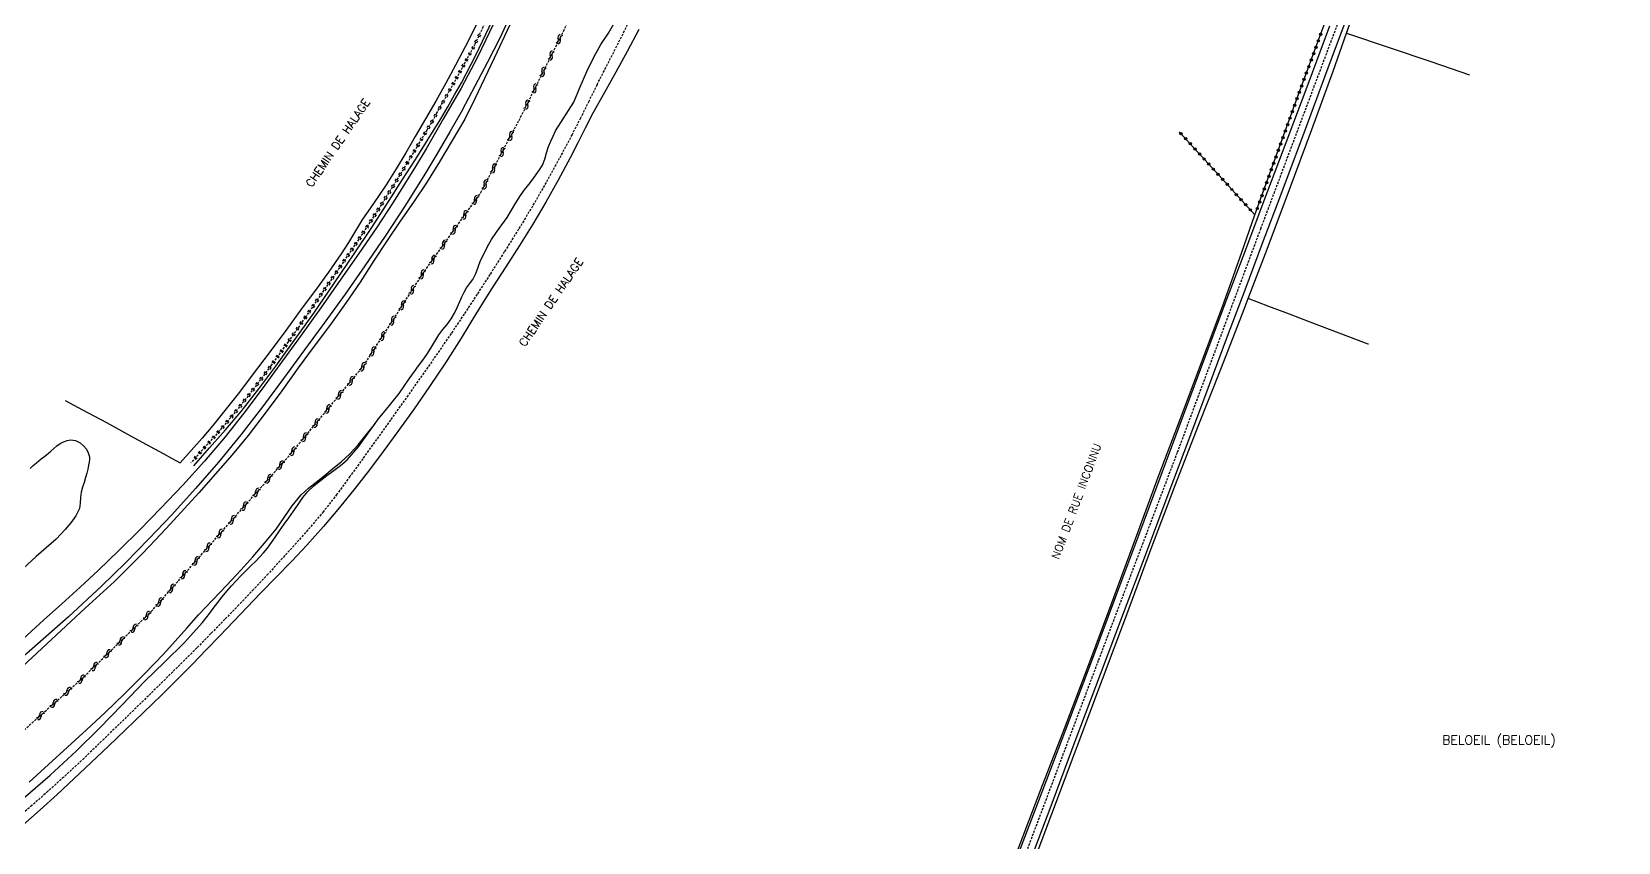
# Model space of a CAD drawing. Header units: millimetres. Extents: x 105000 to 106000, y 137000 to 138000.
# Drawn here: x 105641.9 to 105988.8, y 137214.3 to 137391.5 of the extents above; entities that cross this region are included whole.
import ezdxf
from ezdxf.enums import TextEntityAlignment as Align

# ---------------------------------------------------------------- set-up
doc = ezdxf.new("R2010")
doc.units = ezdxf.units.MM
doc.linetypes.add('DASHED', pattern=[0.75, 0.5, -0.25])
doc.layers.get('0').update_dxf_attribs({"linetype": 'CONTINUOUS'})
for name, color, linetype in [('W0001', 6, 'DASHED'), ('W0008', 7, 'CONTINUOUS'), ('W0070', 7, 'DASHED'), ('W0071', 7, 'CONTINUOUS'), ('W0211', 2, 'CONTINUOUS'), ('W0220', 5, 'DASHED'), ('W0323', 7, 'CONTINUOUS'), ('W0330', 7, 'CONTINUOUS'), ('W0500', 5, 'DASHED'), ('W0510', 5, 'CONTINUOUS'), ('W0980', 7, 'CONTINUOUS'), ('W0989', 7, 'CONTINUOUS')]:
    doc.layers.add(name, color=color, linetype=linetype)
doc.styles.get("Standard").update_dxf_attribs({"font": 'romans.shx', "width": 0.85})

# ---------------------------------------------------------------- blocks, each defined once
blk = doc.blocks.new('t323o')
at = {"color": 0, "linetype": 'Continuous'}
for radius in [0.25, 0.15]:
    blk.add_circle((0, 0), radius, dxfattribs=at)
blk = doc.blocks.new('t500o')
at = {"color": 0, "linetype": 'Continuous'}
for centre, start, end in [((-0.5, 0.625), 216.8699, 323.1301), ((0.5, -0.125), 36.8699, 143.1301), ((0.5, -0.625), 36.8699, 143.1301), ((-0.5, 0.125), 216.8699, 323.1301)]:
    blk.add_arc(centre, 0.625, start, end, dxfattribs=at)
blk = doc.blocks.new('t220o')
at = {"color": 0, "linetype": 'Continuous'}
for p, q in [((-0.25, 0.25), (0.25, 0.25)), ((-0.25, -0.25), (0.25, -0.25))]:
    blk.add_line(p, q, dxfattribs=at)

msp = doc.modelspace()

# ---------------------------------------------------------------- linework, layer by layer
at = {"layer": 'W0001'}
msp.add_lwpolyline([(105845.49, 137175), (105859.12, 137211.49), (105875.18, 137254.15), (105892.4, 137299.56), (105910.6, 137348.39), (105928.17, 137395.18), (105946.16, 137443.27), (105964.88, 137493.28), (105981.23, 137536.36), (105987.48, 137553.1), (105988.76, 137556.95)], dxfattribs=at)
at = {"layer": 'W0008'}
for points in [[(105859.67, 137208.73), (105864.96, 137222.83), (105870.24, 137236.93), (105875.54, 137251.03), (105880.55, 137264.32), (105885.58, 137277.6), (105890.59, 137290.89), (105894.85, 137302.22), (105899.09, 137313.55), (105903.34, 137324.88), (105907.17, 137335.06), (105911.01, 137345.23), (105914.83, 137355.4), (105920.36, 137370.17), (105925.87, 137384.94), (105931.38, 137399.71)], [(105925.64, 137392.65), (105920.85, 137379.91), (105916.06, 137367.18), (105911.26, 137354.46), (105907.01, 137343.2), (105902.75, 137331.94), (105898.51, 137320.67), (105893.62, 137307.57), (105888.74, 137294.46), (105883.86, 137281.36), (105878.83, 137267.9), (105873.79, 137254.45), (105868.73, 137241), (105863.67, 137227.67), (105858.6, 137214.34), (105853.55, 137201)]]:
    msp.add_lwpolyline(points, dxfattribs=at)
at = {"layer": 'W0070'}
for points in [[(105765.49, 137379.89), (105768.22, 137385.23), (105770.95, 137390.57), (105773.61, 137395.94)], [(105765.49, 137379.89), (105763.68, 137376.24), (105761.87, 137372.59), (105760.01, 137368.96), (105757.22, 137363.71), (105754.34, 137358.5), (105751.38, 137353.34), (105748.34, 137348.31), (105745.21, 137343.33), (105742.05, 137338.38), (105739.26, 137334.06), (105736.43, 137329.75), (105733.57, 137325.48), (105730.19, 137320.56), (105726.76, 137315.67), (105723.31, 137310.8), (105720.3, 137306.57), (105717.29, 137302.34), (105714.27, 137298.12), (105711.43, 137294.24), (105708.59, 137290.35), (105705.65, 137286.55), (105702.74, 137283.1), (105699.74, 137279.71), (105696.71, 137276.36), (105693.56, 137272.93), (105690.37, 137269.54), (105687.16, 137266.16), (105684.12, 137263.01), (105681.06, 137259.88), (105678, 137256.75), (105672.7, 137251.53), (105667.4, 137246.31), (105662.07, 137241.12), (105657.7, 137236.89), (105653.32, 137232.67), (105648.87, 137228.53), (105645.42, 137225.41), (105641.94, 137222.32), (105638.4, 137219.33)]]:
    msp.add_lwpolyline(points, dxfattribs=at)
at = {"layer": 'W0071'}
for points in [[(105742.87, 137393.2), (105739.37, 137385.9), (105735.75, 137379.15), (105731.93, 137372.49), (105728.12, 137365.84)], [(105736.06, 137374.38), (105738.85, 137379.61), (105741.64, 137384.85), (105744.32, 137390.15), (105747.31, 137396.61)], [(105736.06, 137374.38), (105733.27, 137369.54), (105730.48, 137364.71), (105727.62, 137359.92), (105723.45, 137353.29), (105719.14, 137346.74), (105714.74, 137340.26), (105710.4, 137334.1), (105705.97, 137327.99), (105701.5, 137321.92), (105696.93, 137315.67), (105692.32, 137309.45), (105687.58, 137303.34), (105682.69, 137297.4), (105677.66, 137291.58), (105672.5, 137285.87), (105667.49, 137280.57), (105662.35, 137275.39), (105657.13, 137270.29), (105649.93, 137263.59), (105642.56, 137257.06), (105635.12, 137250.61)], [(105728.12, 137365.84), (105725.76, 137361.97), (105723.4, 137358.1), (105721, 137354.26), (105717.24, 137348.57), (105713.38, 137342.95), (105709.48, 137337.36), (105705.09, 137331.11), (105700.65, 137324.91), (105696.15, 137318.74), (105692.24, 137313.41), (105688.29, 137308.11), (105684.2, 137302.93), (105679.63, 137297.58), (105674.9, 137292.36), (105670.07, 137287.24), (105665.59, 137282.65), (105661.01, 137278.13), (105656.38, 137273.69), (105652.44, 137270.03), (105648.46, 137266.42), (105644.48, 137262.82), (105639.16, 137257.93)]]:
    msp.add_lwpolyline(points, dxfattribs=at)
at = {"layer": 'W0211'}
for points in [[(105731.35, 137372.44), (105732.85, 137375.05), (105734.35, 137377.66), (105735.82, 137380.29), (105738.95, 137386.32), (105741.9, 137392.45), (105744.71, 137398.64), (105747.79, 137405.86), (105750.7, 137413.16), (105753.52, 137420.49), (105756.45, 137428.33), (105759.27, 137436.2), (105761.99, 137444.11), (105764.18, 137450.64), (105766.3, 137457.18), (105768.28, 137463.77), (105769.61, 137468.65), (105770.86, 137473.56), (105772.12, 137478.46)], [(105677.3, 137296.54), (105680.78, 137300.49), (105684.26, 137304.44), (105687.66, 137308.46), (105691.52, 137313.36), (105695.26, 137318.37), (105698.93, 137323.42), (105703.56, 137329.93), (105708.1, 137336.53), (105712.56, 137343.16), (105716.07, 137348.46), (105719.54, 137353.79), (105722.98, 137359.14), (105725.78, 137363.56), (105728.57, 137368), (105731.35, 137372.44)], [(105714.22, 137350.46), (105712.68, 137347.92), (105711.13, 137345.38), (105709.54, 137342.87), (105706.79, 137338.89), (105703.91, 137334.99), (105701.02, 137331.1), (105697.41, 137326.16), (105693.79, 137321.24), (105690.11, 137316.35), (105687.28, 137312.66), (105684.43, 137309), (105681.51, 137305.39), (105679.15, 137302.63), (105676.75, 137299.92), (105674.36, 137297.2)], [(105640.02, 137223.82), (105645.89, 137228.93), (105651.62, 137234.2), (105656.7, 137239.21), (105661.67, 137244.35), (105666.63, 137249.49), (105670.93, 137253.68), (105675.22, 137257.88), (105679.22, 137262.33), (105680.01, 137263.35), (105680.79, 137264.37), (105681.57, 137265.39), (105682.54, 137266.66), (105683.51, 137267.92), (105684.52, 137269.15), (105685.54, 137270.32), (105686.59, 137271.46), (105687.66, 137272.58), (105688.72, 137273.63), (105689.81, 137274.67), (105690.87, 137275.73), (105691.74, 137276.65), (105692.59, 137277.58), (105693.4, 137278.55), (105694.31, 137279.78), (105695.16, 137281.07), (105696.02, 137282.34), (105697.05, 137283.78), (105698.1, 137285.21), (105699.15, 137286.65), (105700.14, 137288.13), (105701.13, 137289.61), (105702.23, 137290.98), (105703.55, 137292.21), (105704.99, 137293.33), (105706.43, 137294.44), (105707.91, 137295.56), (105709.4, 137296.67), (105710.82, 137297.85), (105713.28, 137300.62), (105715.45, 137303.69), (105716.8, 137305.57)], [(105641.51, 137296), (105642.22, 137296.6), (105642.93, 137297.2), (105643.97, 137298.06), (105645.02, 137298.9), (105646.06, 137299.75), (105646.73, 137300.34), (105647.39, 137300.93), (105648.1, 137301.43), (105648.84, 137301.82), (105649.63, 137302.13), (105650.4, 137302.26), (105651.43, 137302.07), (105652.45, 137301.57), (105653.28, 137300.89), (105653.83, 137300.19), (105654.25, 137299.38), (105654.48, 137298.52), (105654.49, 137297.94), (105654.42, 137297.34), (105654.32, 137296.74), (105654.15, 137295.83), (105653.92, 137294.93), (105653.67, 137294.03), (105653.34, 137292.95), (105652.99, 137291.88), (105652.71, 137290.8), (105652.57, 137289.62), (105652.51, 137288.42), (105652.31, 137287.27), (105651.52, 137285.61), (105650.4, 137284.07), (105649.2, 137282.61), (105647.21, 137280.54), (105645.02, 137278.65), (105642.83, 137276.76), (105639.15, 137273.35)]]:
    msp.add_lwpolyline(points, dxfattribs=at)
at = {"layer": 'W0220'}
for points in [[(105730.4, 137373.57), (105733.26, 137378.63), (105736.11, 137383.68), (105738.84, 137388.8), (105743.14, 137397.9), (105747.05, 137407.18), (105750.73, 137416.56), (105753.48, 137423.99), (105756.09, 137431.48), (105758.65, 137438.99), (105760.73, 137445.03), (105762.78, 137451.08), (105764.75, 137457.15), (105765.73, 137460.33), (105766.67, 137463.51), (105767.62, 137466.69)], [(105730.4, 137373.57), (105728.25, 137369.94), (105726.1, 137366.31), (105723.93, 137362.7), (105721.14, 137358.17), (105718.32, 137353.67), (105715.44, 137349.21), (105712.13, 137344.23), (105708.76, 137339.29), (105705.36, 137334.37), (105701.68, 137329.02), (105697.98, 137323.7), (105694.18, 137318.44), (105691.47, 137314.82), (105688.71, 137311.22), (105685.87, 137307.69), (105682.86, 137304.15), (105679.76, 137300.67), (105676.67, 137297.19)]]:
    msp.add_lwpolyline(points, dxfattribs=at)
at = {"layer": 'W0323'}
for points in [[(105909.32, 137351.41), (105914.13, 137364.68), (105918.94, 137377.96), (105923.8, 137391.21), (105929.98, 137407.72), (105936.23, 137424.2), (105942.45, 137440.7), (105950.54, 137462.49), (105958.57, 137484.3), (105966.52, 137506.14), (105970.99, 137518.52), (105975.43, 137530.9), (105979.87, 137543.29)], [(105909.32, 137351.41), (105900.69, 137360.91), (105892.79, 137369.61)]]:
    msp.add_lwpolyline(points, dxfattribs=at)
at = {"layer": 'W0330'}
for points in [[(105740.57, 137478.12), (105747.27, 137474.97), (105753.59, 137472.04), (105759.93, 137469.13), (105766.27, 137466.22), (105764.54, 137460.78), (105762.82, 137455.33), (105761.05, 137449.91), (105758.53, 137442.66), (105755.92, 137435.44), (105753.27, 137428.23), (105750.86, 137421.68), (105748.42, 137415.14), (105745.87, 137408.64), (105743.57, 137403.11), (105741.19, 137397.61), (105738.68, 137392.18), (105736.66, 137388.15), (105734.57, 137384.15), (105732.43, 137380.18), (105730.24, 137376.28), (105727.99, 137372.41), (105725.75, 137368.54)], [(105847.96, 137175), (105848.48, 137176.4), (105853.93, 137191.1), (105859.41, 137205.78), (105864.93, 137220.49), (105870.47, 137235.2), (105876, 137249.9), (105881.29, 137264.09), (105886.58, 137278.29), (105891.94, 137292.45), (105896.93, 137305.25), (105901.98, 137318.03), (105906.97, 137330.83), (105907.85, 137333.14), (105911.96, 137343.9), (105916.9, 137356.99), (105921.77, 137370.11), (105926.39, 137382.85), (105929.35, 137391.12), (105930.95, 137395.61), (105935.5, 137408.36)], [(105774.6, 137391.97), (105772.08, 137387.11), (105769.62, 137382.61), (105767.09, 137378.14), (105764.57, 137373.68)], [(105929.35, 137391.12), (105938.66, 137387.99), (105947.98, 137384.86), (105956.21, 137382.03)], [(105764.57, 137373.68), (105762.92, 137370.41), (105761.27, 137367.15), (105759.59, 137363.9), (105756.96, 137359.02), (105754.25, 137354.17), (105751.45, 137349.39), (105748.53, 137344.72), (105745.52, 137340.1), (105742.53, 137335.47), (105739.14, 137330), (105735.77, 137324.5), (105732.32, 137319.07), (105728.86, 137313.92), (105725.32, 137308.82), (105721.71, 137303.77), (105718.74, 137299.7), (105715.71, 137295.66), (105712.62, 137291.69), (105709.18, 137287.47), (105705.66, 137283.32), (105702.05, 137279.25), (105698.73, 137275.72), (105695.34, 137272.25), (105691.95, 137268.78), (105688.96, 137265.65), (105685.97, 137262.52), (105682.98, 137259.39), (105680.04, 137256.34), (105677.1, 137253.29), (105674.13, 137250.27), (105670.24, 137246.43), (105666.32, 137242.63), (105662.37, 137238.85), (105658.64, 137235.27), (105654.9, 137231.69), (105651.12, 137228.15), (105647.43, 137224.73), (105643.71, 137221.35), (105639.95, 137218.01)], [(105725.75, 137368.54), (105723.65, 137365.01), (105721.54, 137361.49), (105719.36, 137358.01), (105717.67, 137355.48), (105715.95, 137352.97), (105714.22, 137350.46)], [(105843.21, 137175), (105847.74, 137186.97), (105852.57, 137199.68), (105857.4, 137212.39), (105862.53, 137225.79), (105867.66, 137239.17), (105872.76, 137252.58), (105878, 137266.59), (105883.19, 137280.63), (105888.4, 137294.65), (105893.03, 137306.9), (105897.67, 137319.14), (105902.22, 137331.41), (105904.6, 137338.07), (105906.96, 137344.74), (105909.32, 137351.41)], [(105934.15, 137323.15), (105934.05, 137323.19), (105921.39, 137327.99), (105916.88, 137329.71), (105912.37, 137331.42), (105907.85, 137333.14)], [(105649.19, 137310.82), (105653.01, 137308.83), (105658.26, 137306), (105663.48, 137303.12), (105668.7, 137300.26), (105670.59, 137299.24), (105672.47, 137298.22), (105674.36, 137297.2)]]:
    msp.add_lwpolyline(points, dxfattribs=at)
at = {"layer": 'W0500'}
for points in [[(105821.21, 137602.87), (105813.66, 137574.47), (105801.54, 137526.93), (105786.92, 137473.58), (105777.2, 137440.24), (105763.95, 137403.33), (105748.33, 137371.92)], [(105535.31, 137175), (105547.19, 137179.97), (105571.3, 137192.46), (105593.51, 137204.82), (105617.07, 137221.54), (105635.73, 137234.86), (105652.76, 137249.95), (105668, 137264.7), (105682.88, 137281.55), (105698.39, 137299.04), (105714.46, 137318.45), (105727.33, 137338.49), (105740.08, 137356.33), (105748.33, 137371.92)]]:
    msp.add_lwpolyline(points, dxfattribs=at)
at = {"layer": 'W0510'}
for points in [[(105756.39, 137369.77), (105760.39, 137376.08), (105761.82, 137379.44), (105763.24, 137382.79), (105764.82, 137386.07), (105766.34, 137388.64), (105767.95, 137391.15), (105769.46, 137393.72)], [(105746.45, 137392.96), (105743, 137385.68), (105740.89, 137381.23), (105738.75, 137376.79), (105736.61, 137372.35)], [(105736.61, 137372.35), (105733.82, 137367.7), (105731.03, 137363.05), (105728.16, 137358.45), (105725.34, 137354.21), (105722.46, 137350.02), (105719.6, 137345.81), (105716.63, 137341.29), (105713.67, 137336.74), (105710.65, 137332.25), (105707.2, 137327.44), (105703.67, 137322.69), (105700.13, 137317.95), (105696.54, 137312.99), (105692.95, 137308.04), (105689.23, 137303.18), (105685.7, 137298.96), (105682.06, 137294.82), (105678.42, 137290.68), (105675.29, 137287.23), (105672.16, 137283.79), (105668.98, 137280.38), (105666.01, 137277.32), (105663, 137274.29), (105659.95, 137271.3), (105656.79, 137268.35), (105653.59, 137265.44), (105650.4, 137262.53), (105646.2, 137258.58), (105642.01, 137254.63), (105637.76, 137250.75)], [(105716.8, 137305.57), (105717.64, 137306.73), (105719.17, 137308.62), (105720.71, 137310.49), (105722.2, 137312.41), (105723.33, 137314), (105724.43, 137315.61), (105725.54, 137317.21), (105726.45, 137318.43), (105727.37, 137319.65), (105728.25, 137320.89), (105729.14, 137322.31), (105729.98, 137323.76), (105730.88, 137325.17), (105731.79, 137326.34), (105732.74, 137327.48), (105733.61, 137328.67), (105734.29, 137329.91), (105734.9, 137331.19), (105735.5, 137332.48), (105735.95, 137333.5), (105736.4, 137334.52), (105736.92, 137335.49), (105737.37, 137336.08), (105737.85, 137336.66), (105738.3, 137337.26), (105738.97, 137338.59), (105739.48, 137340.02), (105740.03, 137341.43), (105740.77, 137342.98), (105741.56, 137344.51), (105742.41, 137346.01), (105743.51, 137347.64), (105744.7, 137349.23), (105745.83, 137350.84), (105746.8, 137352.45), (105747.72, 137354.07), (105748.71, 137355.66), (105749.61, 137356.88), (105750.55, 137358.08), (105751.48, 137359.3), (105752.2, 137360.27), (105752.91, 137361.25), (105753.53, 137362.27), (105754.06, 137363.59), (105754.46, 137364.98), (105754.9, 137366.35), (105755.38, 137367.5), (105755.88, 137368.63), (105756.39, 137369.77)], [(105641.33, 137227.44), (105645.58, 137231.28), (105649.73, 137235.04), (105653.85, 137238.82), (105657.93, 137242.66), (105662.26, 137246.83), (105666.53, 137251.06), (105670.69, 137255.39), (105673.26, 137258.23), (105675.77, 137261.11), (105678.32, 137263.96), (105681.4, 137267.23), (105684.52, 137270.46), (105687.59, 137273.74), (105690.21, 137276.69), (105692.79, 137279.68), (105695.29, 137282.73), (105697.09, 137285.27), (105698.84, 137287.84), (105700.8, 137290.22), (105702.4, 137291.67), (105704.09, 137293.02), (105705.79, 137294.38), (105707.67, 137295.92), (105709.55, 137297.46), (105711.34, 137299.1), (105713.24, 137301.17), (105715.02, 137303.37), (105716.8, 137305.57)]]:
    msp.add_lwpolyline(points, dxfattribs=at)

# ---------------------------------------------------------------- block references
at = {"layer": 'W0220'}
for p, rotation in [((105739.73, 137390.69), 64.71369423423741), ((105737.7, 137386.67), 61.95075113057766), ((105738.41, 137387.99), 61.95075113057766), ((105739.09, 137389.33), 64.71369423423741), ((105735.56, 137382.71), 60.54390176829376), ((105736.29, 137384.02), 61.95075113057766), ((105737, 137385.35), 61.95075113057766), ((105734.09, 137380.1), 60.54390176829376), ((105734.83, 137381.41), 60.54390176829376), ((105731.88, 137376.18), 60.53531237151157), ((105732.61, 137377.49), 60.53531237151157), ((105733.35, 137378.79), 60.54390176829376), ((105730.12, 137373.1), 239.3553912870088), ((105731.14, 137374.87), 60.53531237151157), ((105727.83, 137369.23), 239.3484662601131), ((105728.59, 137370.52), 239.3553912870088), ((105729.36, 137371.81), 239.3553912870088), ((105725.53, 137365.36), 238.9523619474881), ((105726.3, 137366.65), 239.3484662601131), ((105727.06, 137367.94), 239.3484662601131), ((105723.98, 137362.79), 238.9523619474881), ((105724.75, 137364.08), 238.9523619474881), ((105721.62, 137358.96), 238.3981498275912), ((105722.41, 137360.24), 238.3981498275912), ((105723.2, 137361.51), 238.3981498275912), ((105719.24, 137355.14), 237.874576724831), ((105720.03, 137356.41), 237.874576724831), ((105720.83, 137357.68), 237.874576724831), ((105716.82, 137351.35), 237.2492214796341), ((105717.63, 137352.61), 237.2492214796341), ((105718.44, 137353.87), 237.874576724831), ((105715.19, 137348.83), 236.3763731180491), ((105716.01, 137350.09), 237.2492214796341), ((105712.7, 137345.08), 236.3763731180491), ((105713.53, 137346.33), 236.3763731180491), ((105714.36, 137347.58), 236.3763731180491), ((105710.17, 137341.36), 235.6641864205345), ((105711.02, 137342.6), 235.6641864205345), ((105711.86, 137343.84), 235.6641864205345), ((105707.62, 137337.65), 235.3878583059638), ((105708.48, 137338.88), 235.3878583059638), ((105709.32, 137340.12), 235.6641864205345), ((105705.07, 137333.94), 235.4746476539283), ((105705.92, 137335.18), 235.3878583059638), ((105706.77, 137336.41), 235.3878583059638), ((105703.37, 137331.47), 235.4746476539283), ((105704.22, 137332.71), 235.4746476539283), ((105700.81, 137327.77), 235.1830762236175), ((105701.67, 137329), 235.1830762236175), ((105702.52, 137330.24), 235.4746476539283), ((105698.24, 137324.07), 235.1830762236175), ((105699.1, 137325.31), 235.1830762236175), ((105699.96, 137326.54), 235.1830762236175), ((105695.61, 137320.42), 234.1408603833222), ((105696.49, 137321.64), 234.1408603833222), ((105697.37, 137322.85), 234.1408603833222), ((105692.95, 137316.8), 233.1756374247139), ((105693.85, 137318), 233.1756374247139), ((105694.73, 137319.21), 234.1408603833222), ((105690.23, 137313.21), 232.4622552706959), ((105691.15, 137314.4), 232.4622552706959), ((105692.05, 137315.6), 233.1756374247139), ((105687.46, 137309.67), 231.292771289311), ((105688.4, 137310.84), 231.292771289311), ((105689.32, 137312.02), 232.4622552706959), ((105684.6, 137306.19), 229.5669783368833), ((105685.57, 137307.33), 229.5669783368833), ((105686.52, 137308.5), 231.292771289311), ((105681.65, 137302.79), 228.3685039857716), ((105682.65, 137303.91), 228.3685039857716), ((105683.63, 137305.05), 229.5669783368833), ((105678.66, 137299.43), 228.3695265762979), ((105679.66, 137300.55), 228.3695265762979), ((105680.65, 137301.67), 228.3685039857716), ((105677.67, 137298.31), 228.3695265762979)]:
    msp.add_blockref('t220o', p, dxfattribs=dict(at, rotation=rotation))
at = {"layer": 'W0323'}
for p, rotation in [((105923.16, 137389.47), 69.87334921077357), ((105923.68, 137390.88), 69.87334921077357), ((105922.13, 137386.66), 69.87334921077357), ((105922.65, 137388.06), 69.87334921077357), ((105920.58, 137382.43), 69.87334921077357), ((105921.1, 137383.84), 69.87334921077357), ((105921.62, 137385.25), 69.87334921077357), ((105919.55, 137379.61), 69.87334921077357), ((105920.07, 137381.02), 69.87334921077357), ((105918.52, 137376.8), 70.06473847134993), ((105919.03, 137378.2), 69.87334921077357), ((105916.99, 137372.56), 70.06473847134993), ((105917.5, 137373.97), 70.06473847134993), ((105918.01, 137375.38), 70.06473847134993), ((105893.18, 137369.18), 132.2418424980571), ((105915.97, 137369.74), 70.06473847134993), ((105916.48, 137371.15), 70.06473847134993), ((105894.19, 137368.07), 132.2418424980571), ((105895.2, 137366.96), 132.2418424980571), ((105896.21, 137365.85), 132.2418424980571), ((105914.43, 137365.51), 70.06473847134993), ((105914.94, 137366.92), 70.06473847134993), ((105915.45, 137368.33), 70.06473847134993), ((105897.22, 137364.74), 132.2418424980571), ((105898.22, 137363.63), 132.2418424980571), ((105899.23, 137362.52), 132.2418424980571), ((105913.41, 137362.69), 70.06335475310624), ((105913.92, 137364.1), 70.06335475310624), ((105900.24, 137361.41), 132.2418424980571), ((105901.25, 137360.3), 132.2385358292777), ((105902.26, 137359.19), 132.2385358292777), ((105911.87, 137358.46), 70.06335475310624), ((105912.38, 137359.87), 70.06335475310624), ((105912.9, 137361.28), 70.06335475310624), ((105903.27, 137358.08), 132.2385358292777), ((105904.27, 137356.97), 132.2385358292777), ((105905.28, 137355.86), 132.2385358292777), ((105906.29, 137354.74), 132.2385358292777), ((105910.85, 137355.64), 70.06335475310624), ((105911.36, 137357.05), 70.06335475310624), ((105907.3, 137353.63), 132.2385358292777), ((105908.31, 137352.52), 132.2385358292777), ((105909.83, 137352.82), 70.06335475310624), ((105910.34, 137354.23), 70.06335475310624)]:
    msp.add_blockref('t323o', p, dxfattribs=dict(at, rotation=rotation))
at = {"layer": 'W0500'}
for p, rotation in [((105757.23, 137389.83), 243.5547363648178), ((105755.45, 137386.25), 243.5547363648178), ((105753.67, 137382.67), 243.5547363648178), ((105751.89, 137379.08), 243.5547363648178), ((105750.11, 137375.5), 243.5547363648178), ((105746.61, 137368.68), 62.10559982908084), ((105744.74, 137365.15), 62.10559982908084), ((105742.87, 137361.61), 62.10559982908084), ((105741, 137358.07), 62.10559982908084), ((105738.9, 137354.68), 54.45169224973323), ((105736.57, 137351.43), 54.45169224973323), ((105734.25, 137348.17), 54.45169224973323), ((105731.92, 137344.92), 54.45169224973323), ((105729.59, 137341.66), 54.45169224973323), ((105727.27, 137338.41), 57.2954155753329), ((105725.11, 137335.04), 57.2954155753329), ((105722.95, 137331.67), 57.2954155753329), ((105720.79, 137328.31), 57.2954155753329), ((105718.63, 137324.94), 57.2954155753329), ((105716.47, 137321.58), 57.2954155753329), ((105714.28, 137318.23), 50.37293799882315), ((105711.73, 137315.15), 50.37293799882315), ((105706.63, 137308.99), 50.37293799882315), ((105709.18, 137312.07), 50.37293799882315), ((105704.07, 137305.91), 50.37293799882315), ((105701.52, 137302.83), 50.37293799882315), ((105698.97, 137299.75), 50.37293799882315), ((105696.34, 137296.73), 48.43567195278739), ((105693.69, 137293.74), 48.43567195278739), ((105691.03, 137290.75), 48.43567195278739), ((105685.73, 137284.76), 48.43567195278739), ((105688.38, 137287.75), 48.43567195278739), ((105683.07, 137281.77), 48.43567195278739), ((105680.42, 137278.77), 48.55374259981224), ((105677.78, 137275.77), 48.55374259981224), ((105675.13, 137272.77), 48.55374259981224), ((105672.48, 137269.78), 48.55374259981224), ((105667.12, 137263.85), 44.08491964272436), ((105669.83, 137266.78), 48.55374259981224), ((105664.24, 137261.06), 44.08491964272436), ((105661.37, 137258.28), 44.08491964272436), ((105658.5, 137255.5), 44.08491964272436), ((105652.75, 137249.93), 41.52460895041654), ((105655.62, 137252.71), 44.08491964272436), ((105649.75, 137247.28), 41.52460895041654), ((105646.76, 137244.63), 41.52460895041654), ((105643.77, 137241.98), 41.52460895041654)]:
    msp.add_blockref('t500o', p, dxfattribs=dict(at, rotation=rotation))

# ---------------------------------------------------------------- texts
at = {"layer": 'W0980'}
msp.add_text('BELOEIL (BELOEIL)', height=2, dxfattribs=at).set_placement((105962.67, 137236.5), align=Align.MIDDLE)
at = {"layer": 'W0989'}
for s, rotation, p in [('CHEMIN DE HALAGE', 55.6253, (105703.12, 137357.29)), ('CHEMIN DE HALAGE', 55.6253, (105749.71, 137322.45)), ('NOM DE RUE INCONNU', 69.6222, (105866.44, 137275.97))]:
    msp.add_text(s, height=1.75, rotation=rotation, dxfattribs=at).set_placement(p)

doc.saveas('drawing.dxf')
